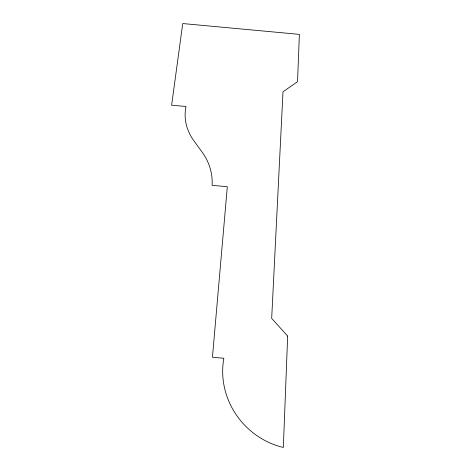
<?xml version="1.0" encoding="UTF-8"?>
<svg xmlns="http://www.w3.org/2000/svg" width="471" height="471" viewBox="0 0 471 471"><rect width="100%" height="100%" fill="white"/><g stroke="black" fill="none" stroke-linecap="round" stroke-linejoin="round"><path stroke-width="0.71" d="M287.657 336.076L283.336 447.45A75.86 71.657 46.8 0 1 223.849 358.272L212.439 357.248L227.322 186.71L212.103 185.321A65.64 57.191 -5 0 0 202.253 152.321L193.864 140.752A57.957 48.242 6.8 0 1 186.01 106.499L171.621 105.174L182.742 23.55L299.379 34.371L297.542 81.666L283 91.81L271.679 318.378L287.657 336.076"/></g></svg>
